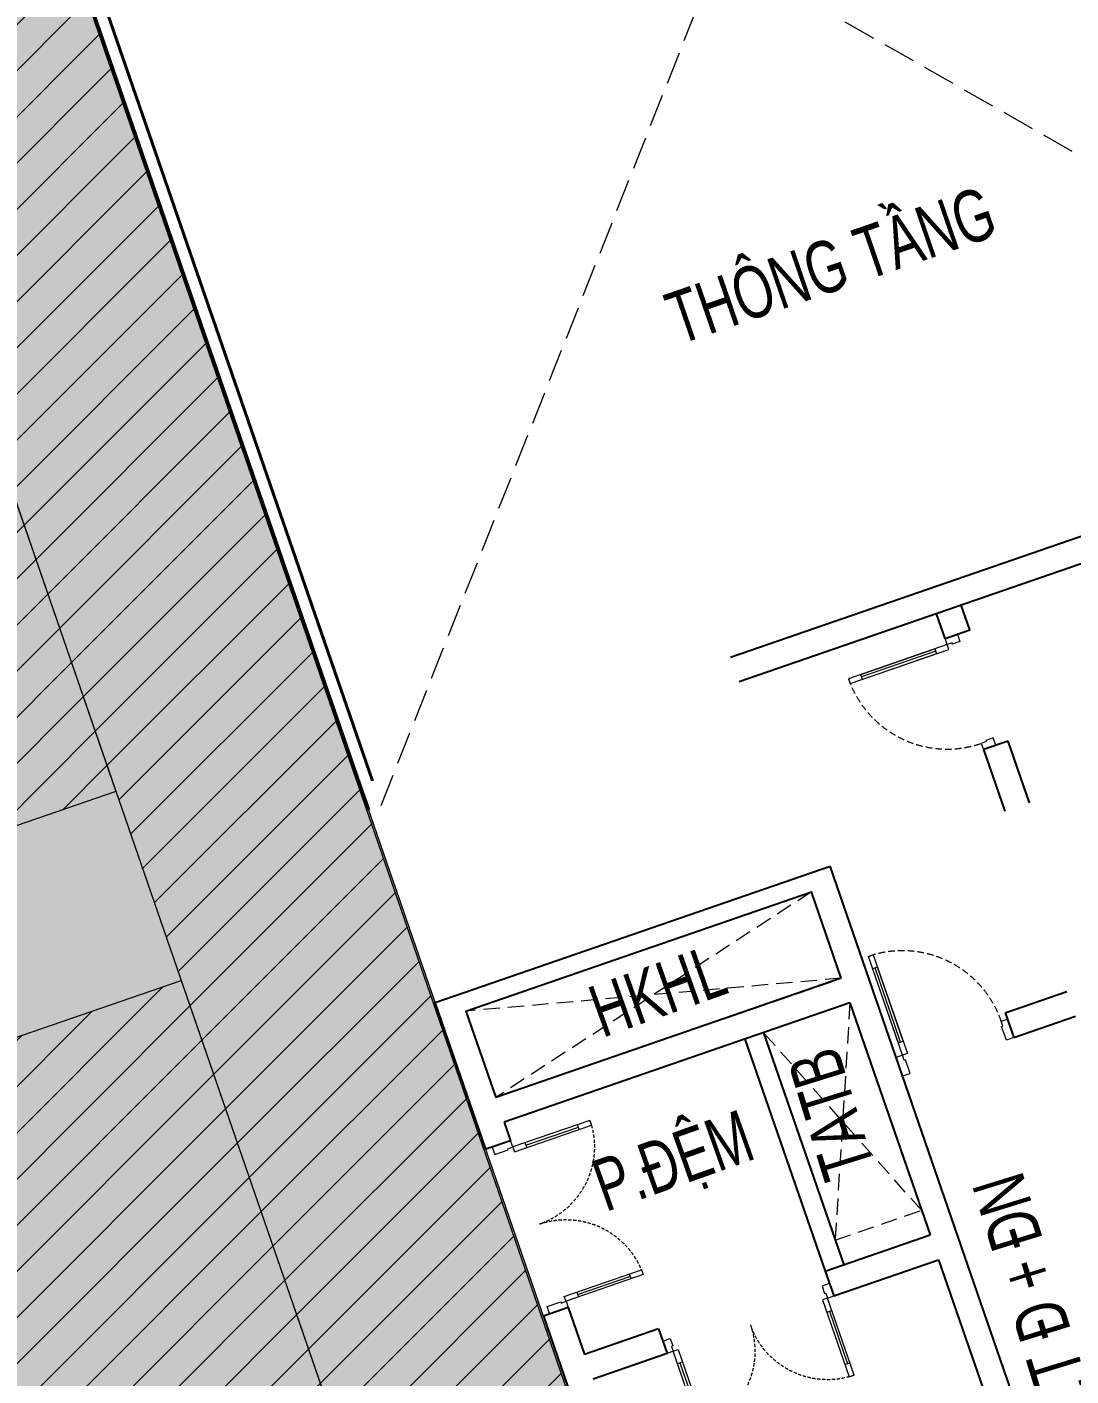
# Model space of a CAD drawing. Header units: millimetres. Extents: x -11451263 to 11578383104, y -507 to 1450429.
# Drawn here: x 11754760 to 11762756, y 1040153 to 1050481 of the extents above; entities that cross this region are included whole.
import ezdxf
from ezdxf.enums import TextEntityAlignment as Align

# ---------------------------------------------------------------- set-up
doc = ezdxf.new("R2010")
doc.units = ezdxf.units.MM
doc.header["$MEASUREMENT"] = 0
for name, pattern in [('DASH', [0.35, 0.25, -0.1]), ('HIDDEN', [0.375, 0.25, -0.125]), ('Xref_ST_MBDV Cot vach 30.7.2022$0$HIDDEN', [0.375, 0.25, -0.125]), ('Xref_ST_MBDV Cot vach 30.7.2022$0$HIDDEN2', [0.1875, 0.125, -0.0625])]:
    doc.linetypes.add(name, pattern=pattern)
doc.layers.get('0').update_dxf_attribs({"linetype": 'CONTINUOUS', "lineweight": 13})
for name, color, linetype, lineweight in [('A-DOOR', 1, 'CONTINUOUS', 9), ('DO DIEN TICH THONG THUY', 141, 'CONTINUOUS', 13), ('KT-Net cat', 1, 'CONTINUOUS', 40), ('KT-Net manh', 251, 'CONTINUOUS', 13), ('KT-Net to mau', 159, 'CONTINUOUS', 18), ('SPE-MEP-HVAC', 140, 'CONTINUOUS', 0), ('Xref_ST_MBDV Cot vach 30.7.2022$0$CUA', 37, 'CONTINUOUS', 13)]:
    doc.layers.add(name, color=color, linetype=linetype, lineweight=lineweight)
for name, color, linetype in [('KT-Text', 7, 'CONTINUOUS'), ('Xref_ST_MBDV Cot vach 30.7.2022$0$KT-Net cot vach', 6, 'CONTINUOUS'), ('Xref_ST_MBDV Cot vach 30.7.2022$0$KT-Text', 7, 'CONTINUOUS'), ('Xref_ST_MBDV Cot vach 30.7.2022$0$KT-Tuong', 1, 'CONTINUOUS')]:
    doc.layers.add(name, color=color, linetype=linetype)
doc.styles.add('Xref_ST_MBDV Cot vach 30.7.2022$0$Arial', font='arial.ttf', dxfattribs={"width": 0.7})
pattern_1 = [(45, (0, 0), (-176.7766952966369, 176.7766952966369), [])]

# ---------------------------------------------------------------- blocks, each defined once
blk = doc.blocks.new('*U287')
blk.add_line((-70, 100), (-69.99999999999994, 699.9999999999966))
for points in [[(-50, 0), (-49.99999999999994, 799.9999999999966), (-89.99999999999994, 799.9999999999966), (-90, 0)], [(-50, 100), (-90, 100), (-89.99999999999994, 699.9999999999966), (-49.99999999999994, 699.9999999999966)], [(-899.9999999999966, -99.99999999999963), (-839.9999999999966, -99.9999999999996), (-839.9999999999966, -39.99999999999989), (-849.9999999999966, -39.99999999999989), (-849.9999999999966, 1.136868377216156e-13), (-899.9999999999966, 1.421085471520196e-13)], [(0, -99.99999999999972), (-60, -99.99999999999969), (-60, -40), (-50, -40), (-50, 0), (0, 0)]]:
    blk.add_lwpolyline(points, close=True)
at = {"linetype": 'Xref_ST_MBDV Cot vach 30.7.2022$0$HIDDEN', "ltscale": 200}
blk.add_arc((-50, 0), 799.9999999999967, 90, 180, dxfattribs=at)
blk = doc.blocks.new('*U288')
blk.add_line((-70, 100), (-69.99999999999994, 699.9999999999966))
for points in [[(-50, 0), (-49.99999999999994, 799.9999999999966), (-89.99999999999994, 799.9999999999966), (-90, 0)], [(-50, 100), (-90, 100), (-89.99999999999994, 699.9999999999966), (-49.99999999999994, 699.9999999999966)], [(-899.9999999999966, -99.99999999999963), (-839.9999999999966, -99.9999999999996), (-839.9999999999966, -39.99999999999989), (-849.9999999999966, -39.99999999999989), (-849.9999999999966, 1.136868377216156e-13), (-899.9999999999966, 1.421085471520196e-13)], [(0, -99.99999999999972), (-60, -99.99999999999969), (-60, -40), (-50, -40), (-50, 0), (0, 0)]]:
    blk.add_lwpolyline(points, close=True)
at = {"linetype": 'Xref_ST_MBDV Cot vach 30.7.2022$0$HIDDEN', "ltscale": 200}
blk.add_arc((-50, 0), 799.9999999999967, 90, 180, dxfattribs=at)
blk = doc.blocks.new('*U273')
for p, q in [((-1260.000000000004, 525.000000000002), (-1300.000000000004, 525.000000000002)), ((-1280.000000000004, 100.0000000000002), (-1280.000000000004, 525.000000000002)), ((-90.00000000000001, 525.0000000000018), (-50.00000000000001, 525.0000000000018)), ((-70, 100), (-70.00000000000001, 525.0000000000018)), ((-1260.000000000004, 100.0000000000002), (-1300.000000000004, 100.0000000000002)), ((-90, 100), (-50, 100))]:
    blk.add_line(p, q)
for points in [[(-1300.000000000004, 1.776356839400256e-13), (-1260.000000000004, 1.776356839400256e-13), (-1260.000000000004, 625.000000000002), (-1300.000000000004, 625.000000000002)], [(-50, 0), (-90, 0), (-90.00000000000001, 625.0000000000018), (-49.99999999999979, 625.0000000000018)], [(-1350.000000000004, -100.0000000004901), (-1290.000000000004, -100.00000000049), (-1290.000000000004, -39.99999999999982), (-1300.000000000004, -39.99999999999982), (-1300.000000000004, 1.776356839400256e-13), (-1350.000000000004, 2.060573933704296e-13)], [(0, -100.0000000004902), (-60, -100.0000000004902), (-60, -40), (-50, -40), (-50, 0), (0, 0)]]:
    blk.add_lwpolyline(points, close=True)
at = {"linetype": 'Xref_ST_MBDV Cot vach 30.7.2022$0$HIDDEN2', "ltscale": 200}
for centre, radius, start, end in [((-1300.000000001013, -1.091216006443577e-09), 625.00000000124, 7.016709298534867e-15, 89.99996073224838), ((-49.99999999983451, -2.645705876602741e-10), 625.000000000419, 90.00003926775162, 180)]:
    blk.add_arc(centre, radius, start, end, dxfattribs=at)
blk = doc.blocks.new('*U274')
for p, q in [((-1260.000000000004, 525.000000000002), (-1300.000000000004, 525.000000000002)), ((-1280.000000000004, 100.0000000000002), (-1280.000000000004, 525.000000000002)), ((-90.00000000000001, 525.0000000000018), (-50.00000000000001, 525.0000000000018)), ((-70, 100), (-70.00000000000001, 525.0000000000018)), ((-1260.000000000004, 100.0000000000002), (-1300.000000000004, 100.0000000000002)), ((-90, 100), (-50, 100))]:
    blk.add_line(p, q)
for points in [[(-1300.000000000004, 1.776356839400256e-13), (-1260.000000000004, 1.776356839400256e-13), (-1260.000000000004, 625.000000000002), (-1300.000000000004, 625.000000000002)], [(-50, 0), (-90, 0), (-90.00000000000001, 625.0000000000018), (-49.99999999999979, 625.0000000000018)], [(-1350.000000000004, -149.9999999999989), (-1290.000000000004, -149.9999999999989), (-1290.000000000004, -39.99999999999982), (-1300.000000000004, -39.99999999999982), (-1300.000000000004, 1.776356839400256e-13), (-1350.000000000004, 2.060573933704296e-13)], [(0, -149.9999999999991), (-60, -149.9999999999991), (-60, -40), (-50, -40), (-50, 0), (0, 0)]]:
    blk.add_lwpolyline(points, close=True)
at = {"linetype": 'Xref_ST_MBDV Cot vach 30.7.2022$0$HIDDEN2', "ltscale": 200}
for centre, radius, start, end in [((-1300.000000001013, -1.091216006443577e-09), 625.00000000124, 7.016709298534867e-15, 89.99996073224838), ((-49.99999999983451, -2.645705876602741e-10), 625.000000000419, 90.00003926775162, 180)]:
    blk.add_arc(centre, radius, start, end, dxfattribs=at)
blk = doc.blocks.new('*U293')
blk.add_line((-70, 100), (-69.99999999999994, 699.9999999999966))
for points in [[(-50, 0), (-49.99999999999994, 799.9999999999966), (-89.99999999999994, 799.9999999999966), (-90, 0)], [(-50, 100), (-90, 100), (-89.99999999999994, 699.9999999999966), (-49.99999999999994, 699.9999999999966)], [(-899.9999999999966, -99.99999999999963), (-839.9999999999966, -99.9999999999996), (-839.9999999999966, -39.99999999999989), (-849.9999999999966, -39.99999999999989), (-849.9999999999966, 1.136868377216156e-13), (-899.9999999999966, 1.421085471520196e-13)], [(0, -99.99999999999972), (-60, -99.99999999999969), (-60, -40), (-50, -40), (-50, 0), (0, 0)]]:
    blk.add_lwpolyline(points, close=True)
at = {"linetype": 'Xref_ST_MBDV Cot vach 30.7.2022$0$HIDDEN', "ltscale": 200}
blk.add_arc((-50, 0), 799.9999999999967, 90, 180, dxfattribs=at)
blk = doc.blocks.new('*U271')
blk.add_line((70, 100), (70, 699.9999999999966))
for points in [[(50, 0), (50, 799.9999999999966), (90, 799.9999999999966), (90, 0)], [(50, 100), (90, 100), (90, 699.9999999999966), (50, 699.9999999999966)], [(0, -149.9999999999979), (60, -149.9999999999979), (60, -40), (50, -40), (50, 0), (0, 0)], [(899.9999999999966, -149.9999999999978), (839.9999999999966, -149.9999999999978), (839.9999999999966, -39.99999999999989), (849.9999999999966, -39.99999999999989), (849.9999999999966, 1.136868377216156e-13), (899.9999999999966, 1.421085471520196e-13)]]:
    blk.add_lwpolyline(points, close=True)
at = {"linetype": 'Xref_ST_MBDV Cot vach 30.7.2022$0$HIDDEN', "ltscale": 200}
blk.add_arc((50, 0), 799.9999999999967, 7.016709298534877e-15, 90, dxfattribs=at)
blk = doc.blocks.new('thangkn')
at = {"layer": 'Xref_ST_MBDV Cot vach 30.7.2022$0$KT-Tuong'}
for p, q in [((405127.6799219586, -368987.8821878354), (404938.6298406273, -369053.1513746607)), ((405290.8530449979, -369460.5078429424), (405127.6799219586, -368987.8821878348)), ((404938.6298406273, -369053.1513746607), (405101.8029145151, -369525.776887401)), ((400740.5795532335, -370989.1642076627), (403765.380862141, -369944.8572157846)), ((406186.4279097077, -376957.3414137866), (403765.380862141, -369944.8572157846)), ((400975.3180653434, -371056.2300777659), (403622.0192029346, -370142.4614625317)), ((403850.4613580722, -370804.1367467581), (403622.0192029346, -370142.4614625317)), ((403850.4613580722, -370804.1367467573), (401203.7602192387, -371717.9053624207)), ((401128.9312148597, -372114.0121915757), (400740.5795532335, -370989.1642076623)), ((403915.7305446863, -370993.1868281615), (401269.0294060688, -371906.9554437506)), ((403915.7305446863, -370993.1868281615), (404530.3430694025, -372769.8805026197)), ((405105.6251293384, -371069.0214850446), (405578.2539894376, -370905.8472554806)), ((400975.3180653434, -371056.2300777655), (401203.7602192387, -371717.9053624207)), ((405105.6251293384, -371069.0214850446), (405170.8943161648, -371258.0715663749)), ((405170.8943161666, -371258.0715663745), (405643.5231762659, -371094.8973368105)), ((403112.3166361637, -371271.0594764128), (403726.9291608781, -373047.7531508717)), ((403254.0552600324, -371221.6289820587), (403868.6677847486, -372998.3226565169)), ((401317.9812961891, -372048.7430047477), (401128.9312148597, -372114.0121915757)), ((403726.9291608781, -373047.7531508717), (404530.3430694025, -372769.8805026197)), ((403792.1494105775, -373236.3246279677), (404595.6122562289, -372958.9305839494)), ((404595.6122562289, -372958.9305839494), (406537.0933752842, -378586.0219864576)), ((403726.8802237492, -373047.2745466381), (403726.8802237492, -373047.2745466381)), ((403726.9291608781, -373047.7531508717), (403792.1494105775, -373236.3246279677)), ((401758.5483072754, -373324.8310537245), (401569.498225946, -373390.1002405516)), ((401758.5483072754, -373324.8310537245), (401883.641930785, -373683.6491182084)), ((401569.498225946, -373390.1002405516), (404280.745045675, -381243.1386601606)), ((402450.7921747733, -373487.8415577256), (401883.641930785, -373683.6491182088)), ((402450.7921747733, -373487.8415577256), (402516.0613615997, -373676.8916390559)), ((402516.0613615997, -373676.8916390559), (401948.9111176115, -373872.6991995391))]:
    blk.add_line(p, q, dxfattribs=at)
for points in [[(403001.9616377335, -368346.4855519165), (407822.73869876, -366682.1212922573)], [(408221.1114215124, -368448.8415663345), (407698.9578042533, -366936.4405604156), (403067.2308245581, -368535.5356332469)], [(404644.9184999149, -368202.426008672), (404833.9685812443, -368137.1568218443), (404768.6994119734, -367948.1067913622)], [(404644.9184999149, -368202.426008672), (404579.6493306402, -368013.3759781874)], [(401269.0294060688, -371906.9554437506), (401317.9812961891, -372048.7430047477)]]:
    blk.add_lwpolyline(points, dxfattribs=at)
at = {"layer": 'A-DOOR', "rotation": 109.0471379532148}
for name in ['*U287', '*U288']:
    blk.add_blockref(name, (404644.9184999149, -368202.4260086722), dxfattribs=at)
at = {"layer": 'Xref_ST_MBDV Cot vach 30.7.2022$0$CUA'}
for name, p, rotation in [('*U293', (404644.9184999149, -368202.426008672), 109.0471379532148), ('*U271', (404271.2170600612, -371409.9953461018), 19.04713795398084)]:
    blk.add_blockref(name, p, dxfattribs=dict(at, rotation=rotation))
for name, p, xscale, rotation in [('*U274', (401317.9812961891, -372048.7430047477), -0.9999999999999989, 289.0471379539868), ('*U273', (403792.1494105775, -373236.3246279677), -1, 199.0471379539868)]:
    blk.add_blockref(name, p, dxfattribs=dict(at, xscale=xscale, rotation=rotation))
at = {"layer": 'Xref_ST_MBDV Cot vach 30.7.2022$0$KT-Text', "style": 'Xref_ST_MBDV Cot vach 30.7.2022$0$Arial', "width": 0.7}
for s, rotation, p in [('HKHL', 19.58286399715225, (402510.9749896135, -371087.2245489957)), ('TATB', 107.1701422422307, (403962.2986433264, -371785.6733282293)), ('P.ĐỆM', 19.58286399715225, (402627.8162716124, -372387.655526557))]:
    blk.add_text(s, height=400, rotation=rotation, dxfattribs=at).set_placement(p, align=Align.CENTER)
blk.add_text('K.T Đ + ĐN', height=400, rotation=107.1701422422307, dxfattribs=at).set_placement((405823.4337077104, -374185.9743128566))
blk = doc.blocks.new('*U424')
at = {"linetype": 'HIDDEN', "ltscale": 500}
for p, q in [((1679.999987728815, 700), (0, 0)), ((0, 700), (1679.999987728815, 0))]:
    blk.add_line(p, q, dxfattribs=at)
blk.add_lwpolyline([(0, 700), (1679.999987728815, 700), (1679.999987728815, 0), (0, 0)], close=True, dxfattribs=at)
blk = doc.blocks.new('*U425')
at = {"linetype": 'HIDDEN', "ltscale": 500}
for p, q in [((700, 2799.999999945461), (0, 0)), ((0, 2799.999999945461), (700, 0))]:
    blk.add_line(p, q, dxfattribs=at)
blk.add_lwpolyline([(0, 2799.999999945461), (700, 2799.999999945461), (700, 0), (0, 0)], close=True, dxfattribs=at)
blk = doc.blocks.new('hatch L2')
at = {"true_color": 0x93e6c6}
h = blk.add_hatch(color=111, dxfattribs=at)
h.dxf.hatch_style = 1
edge = h.paths.add_edge_path()
edge.add_line((11729747.93374013, 1047220.728964382), (11730302.721824, 1045613.803285687))
edge.add_line((11730302.721824, 1045613.803285687), (11730113.67174251, 1045548.534098782))
edge.add_line((11730113.67174251, 1045548.534098782), (11730409.15653879, 1044692.077905452))
edge.add_line((11730409.15653879, 1044692.077905452), (11730697.59989928, 1044791.593360271))
edge.add_arc((11735539.18745771, 1034072.541124123), 11761.76223731675, 21.683773130736085, 114.30776913281679, ccw=False)
edge.add_line((11746468.65506718, 1038418.319385909), (11749308.29788522, 1030223.587728531))
edge.add_line((11749308.29788522, 1030223.587728531), (11752458.35029075, 1031311.137427151))
edge.add_line((11752458.35029075, 1031311.137427151), (11751968.83168456, 1032729.012661355))
edge.add_line((11751968.83168456, 1032729.012661355), (11756411.50859581, 1034262.838551808))
edge.add_line((11756411.50859581, 1034262.838551808), (11757357.91180551, 1031521.612372765))
edge.add_line((11757357.91180551, 1031521.612372765), (11752915.23474589, 1029987.786431085))
edge.add_line((11752915.23474589, 1029987.786431085), (11752458.35029075, 1031311.137427151))
edge.add_line((11752458.35029075, 1031311.137427151), (11749308.29788522, 1030223.587728531))
edge.add_line((11749308.29788522, 1030223.587728531), (11750976.3226541, 1025392.208121332))
edge.add_arc((11755649.85444242, 1026857.0573291), 4897.722182601627, 197.4028256520883, 270.0229575167427)
edge.add_line((11755651.81688253, 1021959.335539658), (11760483.10260063, 1021959.335539658))
edge.add_line((11760483.10260063, 1021959.335539658), (11760483.10260063, 1030959.335227466))
edge.add_line((11760483.10260063, 1030959.335227466), (11769833.10187434, 1030959.335227468))
edge.add_line((11769833.10187434, 1030959.335227468), (11769833.10185643, 1043309.335226085))
edge.add_line((11769833.10185643, 1043309.335226085), (11766833.10186765, 1043309.335226085))
edge.add_line((11766833.10186765, 1043309.335226085), (11766833.10185644, 1032759.33523812))
edge.add_line((11766833.10185644, 1032759.33523812), (11761426.75352683, 1032759.335226605))
edge.add_line((11761426.75352683, 1032759.335226605), (11757442.7572614, 1044298.850381734))
edge.add_line((11757442.7572614, 1044298.850381734), (11753932.14854788, 1054467.214566024))
edge.add_line((11753932.14854788, 1054467.214566024), (11746464.67034552, 1051889.08170449))
edge.add_line((11746464.67034552, 1051889.08170449), (11743612.24177121, 1060150.513323806))
edge.add_line((11743612.24177121, 1060150.513323806), (11740776.65563991, 1059171.532517989))
edge.add_line((11740776.65563991, 1059171.532517989), (11743353.90305604, 1051706.580284384))
edge.add_line((11743353.90305604, 1051706.580284384), (11740423.63875096, 1050694.911996877))
edge.add_line((11740423.63875096, 1050694.911996877), (11740358.36980714, 1050883.961374356))
edge.add_line((11740358.36980714, 1050883.961374356), (11729747.93374013, 1047220.728964382))
at = {"elevation": 2.670347472914988e-08}
blk.add_lwpolyline([(11761426.75352683, 1032759.335226605), (11757442.7572614, 1044298.850381734), (11753932.14854788, 1054467.214566024), (11746464.67034552, 1051889.08170449), (11743612.24177121, 1060150.513323806), (11740776.65563991, 1059171.532517989), (11743353.90305604, 1051706.580284384), (11740423.63875096, 1050694.911996877), (11740358.36980714, 1050883.961374356), (11729747.93374013, 1047220.728964382), (11730302.721824, 1045613.803285687), (11730113.67174251, 1045548.534098782), (11730409.15653879, 1044692.077905452), (11730697.59989928, 1044791.593360271, -0.4276918106011205), (11746468.65506718, 1038418.319385909)], format="xyb", dxfattribs=at)

msp = doc.modelspace()

# ---------------------------------------------------------------- hatches: boundary and pattern name
at = {"layer": 'DO DIEN TICH THONG THUY'}
h = msp.add_hatch(dxfattribs=at)
h.set_pattern_fill('ANSI31', color=256, scale=2000)
h.set_pattern_definition(pattern_1)
h.paths.add_polyline_path([(11761416.06292361, 1032744.33522659), (11750417.03684739, 1064602.657271298), (11710676.7064269, 1050873.556181557), (11711251.6153362, 1049208.351184488), (11749322.44910903, 1062349.403420149), (11760154.6327589, 1030974.335227466), (11769818.1018742, 1030974.335227468), (11769818.10185659, 1032744.335238101)])
h = msp.add_hatch(dxfattribs=at)
h.set_pattern_fill('ANSI31', color=256, scale=2000)
h.set_pattern_definition(pattern_1)
edge = h.paths.add_edge_path()
edge.add_line((11730400.05799013, 1044764.988959227), (11730132.74568682, 1045539.250531654))
edge.add_line((11730132.74568682, 1045539.250531654), (11730321.7957679, 1045604.519721567))
edge.add_line((11730321.7957679, 1045604.519721567), (11729833.15040174, 1047019.865165603))
edge.add_line((11729833.15040174, 1047019.865165603), (11746181.25619357, 1052664.018101258))
edge.add_line((11746181.25619357, 1052664.018101258), (11746455.38677841, 1051870.007759442))
edge.add_line((11746455.38677841, 1051870.007759442), (11750803.53879714, 1053371.19909923))
edge.add_line((11750803.53879714, 1053371.19909923), (11751283.26732708, 1051981.680986244))
edge.add_line((11751283.26732708, 1051981.680986244), (11752729.50069243, 1052480.990368611))
edge.add_line((11752729.50069243, 1052480.990368611), (11753547.75508663, 1050110.941922471))
edge.add_line((11753547.75508663, 1050110.941922471), (11752101.48171872, 1049611.618730577))
edge.add_line((11752101.48171872, 1049611.618730577), (11753080.59943486, 1046775.895103142))
edge.add_line((11753080.59943486, 1046775.895103142), (11754526.79301125, 1047275.190485373))
edge.add_line((11754526.79301125, 1047275.190485373), (11755440.56158837, 1044628.48954614))
edge.add_line((11755440.56158837, 1044628.48954614), (11753994.32855515, 1044129.180326569))
edge.add_line((11753994.32855515, 1044129.180326569), (11754493.63783438, 1042682.947204398))
edge.add_line((11754493.63783438, 1042682.947204398), (11755939.87088243, 1043182.256429086))
edge.add_line((11755939.87088243, 1043182.256429086), (11757333.36806639, 1039146.037195963))
edge.add_line((11757333.36806639, 1039146.037195963), (11755887.13432512, 1038646.727744271))
edge.add_line((11755887.13432512, 1038646.727744271), (11756386.44360436, 1037200.494622099))
edge.add_line((11756386.44360436, 1037200.494622099), (11757832.67735969, 1037699.804081134))
edge.add_line((11757832.67735969, 1037699.804081134), (11758736.65557481, 1035081.460606722))
edge.add_line((11758736.65557481, 1035081.460606722), (11748809.41529931, 1031654.09935483))
edge.add_line((11748809.41529931, 1031654.09935483), (11746468.65506718, 1038418.319385912))
edge.add_arc((11735539.18745781, 1034072.541124174), 11761.76223720146, 21.68377313070572, 32.40967477250641)
edge.add_arc((11735539.18745768, 1034072.541124089), 11761.76223736034, 32.40967477250673, 65.45238028085772)
edge.add_arc((11735539.18745772, 1034072.54112419), 11761.76223724938, 65.45238028086098, 86.991230155833)
edge.add_arc((11735539.18745772, 1034072.541124096), 11761.76223734363, 86.99123015583892, 114.3077691326771)
edge.add_line((11730697.59989931, 1044791.59336028), (11730423.50517553, 1044697.031704757))
edge.add_line((11730423.50517553, 1044697.031704757), (11730400.05798999, 1044764.988959623))
h.paths.add_polyline_path([(11748230.60648109, 1036003.325831338), (11749676.83893976, 1036502.634881497), (11750176.14821899, 1035056.401759323), (11748729.91509025, 1034557.092477824)], flags=16)
h.paths.add_polyline_path([(11746337.80004677, 1041485.778184272), (11747784.03316903, 1041985.087463536), (11748283.34244826, 1040538.854341363), (11746837.10933556, 1040039.545065275)], flags=16)
h.paths.add_polyline_path([(11744444.99362843, 1046968.230542724), (11745891.2267506, 1047467.539821956), (11746390.53602983, 1046021.306699784), (11744944.30290766, 1045521.997420551)], flags=16)

# ---------------------------------------------------------------- linework, layer by layer
msp.add_lwpolyline([(11761416.06292361, 1032744.33522659), (11750417.03684739, 1064602.657271298), (11710676.7064269, 1050873.556181557), (11711251.6153362, 1049208.351184488), (11749322.44910903, 1062349.403420149), (11760154.6327589, 1030974.335227466), (11769818.1018742, 1030974.335227468), (11769818.10185659, 1032744.335238101)], close=True, dxfattribs=at)
msp.add_lwpolyline([(11730400.05799013, 1044764.988959227), (11730132.74568682, 1045539.250531654), (11730321.7957679, 1045604.519721567), (11729833.15040174, 1047019.865165603), (11746181.25619357, 1052664.018101258), (11746455.38677841, 1051870.007759442), (11750803.53879714, 1053371.19909923), (11751283.26732708, 1051981.680986244), (11752729.50069243, 1052480.990368611), (11753547.75508663, 1050110.941922471), (11752101.48171872, 1049611.618730577), (11753080.59943486, 1046775.895103142), (11754526.79301125, 1047275.190485373), (11755440.56158837, 1044628.48954614), (11753994.32855515, 1044129.180326569), (11754493.63783438, 1042682.947204398), (11755939.87088243, 1043182.256429086), (11757333.36806639, 1039146.037195963)], dxfattribs=at)
at = {"layer": 'KT-Net cat'}
for p, q in [((11753932.14856751, 1054467.214576272), (11757312.21891057, 1044676.950533405)), ((11754026.67360975, 1054499.849170248), (11757406.74395123, 1044709.585126819)), ((11757311.67748797, 1044676.76361123), (11757378.02993258, 1044488.087522622))]:
    msp.add_line(p, q, dxfattribs=at)
at = {"layer": 'KT-Net manh', "linetype": 'DASH', "ltscale": 1000}
for points in [[(11757472.01313037, 1044520.535044823), (11762601.05520224, 1057460.138372249)], [(11754026.67360106, 1054499.849167247), (11766015.73602388, 1047681.823533993)]]:
    msp.add_lwpolyline(points, dxfattribs=at)

# ---------------------------------------------------------------- block references
at = {"layer": 'KT-Net to mau'}
msp.add_blockref('hatch L2', (-0.0001904554665088654, -0.0002009845338761806, -1.626592292229899e-08), dxfattribs=at)
at = {"layer": 'SPE-MEP-HVAC', "linetype": 'HIDDEN', "ltscale": 1000, "xscale": -1, "rotation": 289.0471379598082}
for name, p in [('*U425', (11758349.76871658, 1042284.568529878, -2.238457167444587e-08)), ('*U424', (11760949.29290992, 1041193.158434489, -2.238457167444587e-08))]:
    msp.add_blockref(name, p, dxfattribs=at)
at = {"layer": 'Xref_ST_MBDV Cot vach 30.7.2022$0$KT-Net cot vach'}
msp.add_blockref('thangkn', (11357146.00848115, 1414002.473886766), dxfattribs=at)

# ---------------------------------------------------------------- texts
at = {"layer": 'KT-Text', "insert": (11760851.5767019, 1048847.939627792), "char_height": 400, "width": 4499.999999999997, "attachment_point": 2, "rotation": 18.99999999983976, "style": 'Xref_ST_MBDV Cot vach 30.7.2022$0$Arial'}
msp.add_mtext('THÔNG TẦNG', dxfattribs=at)

doc.saveas('drawing.dxf')
